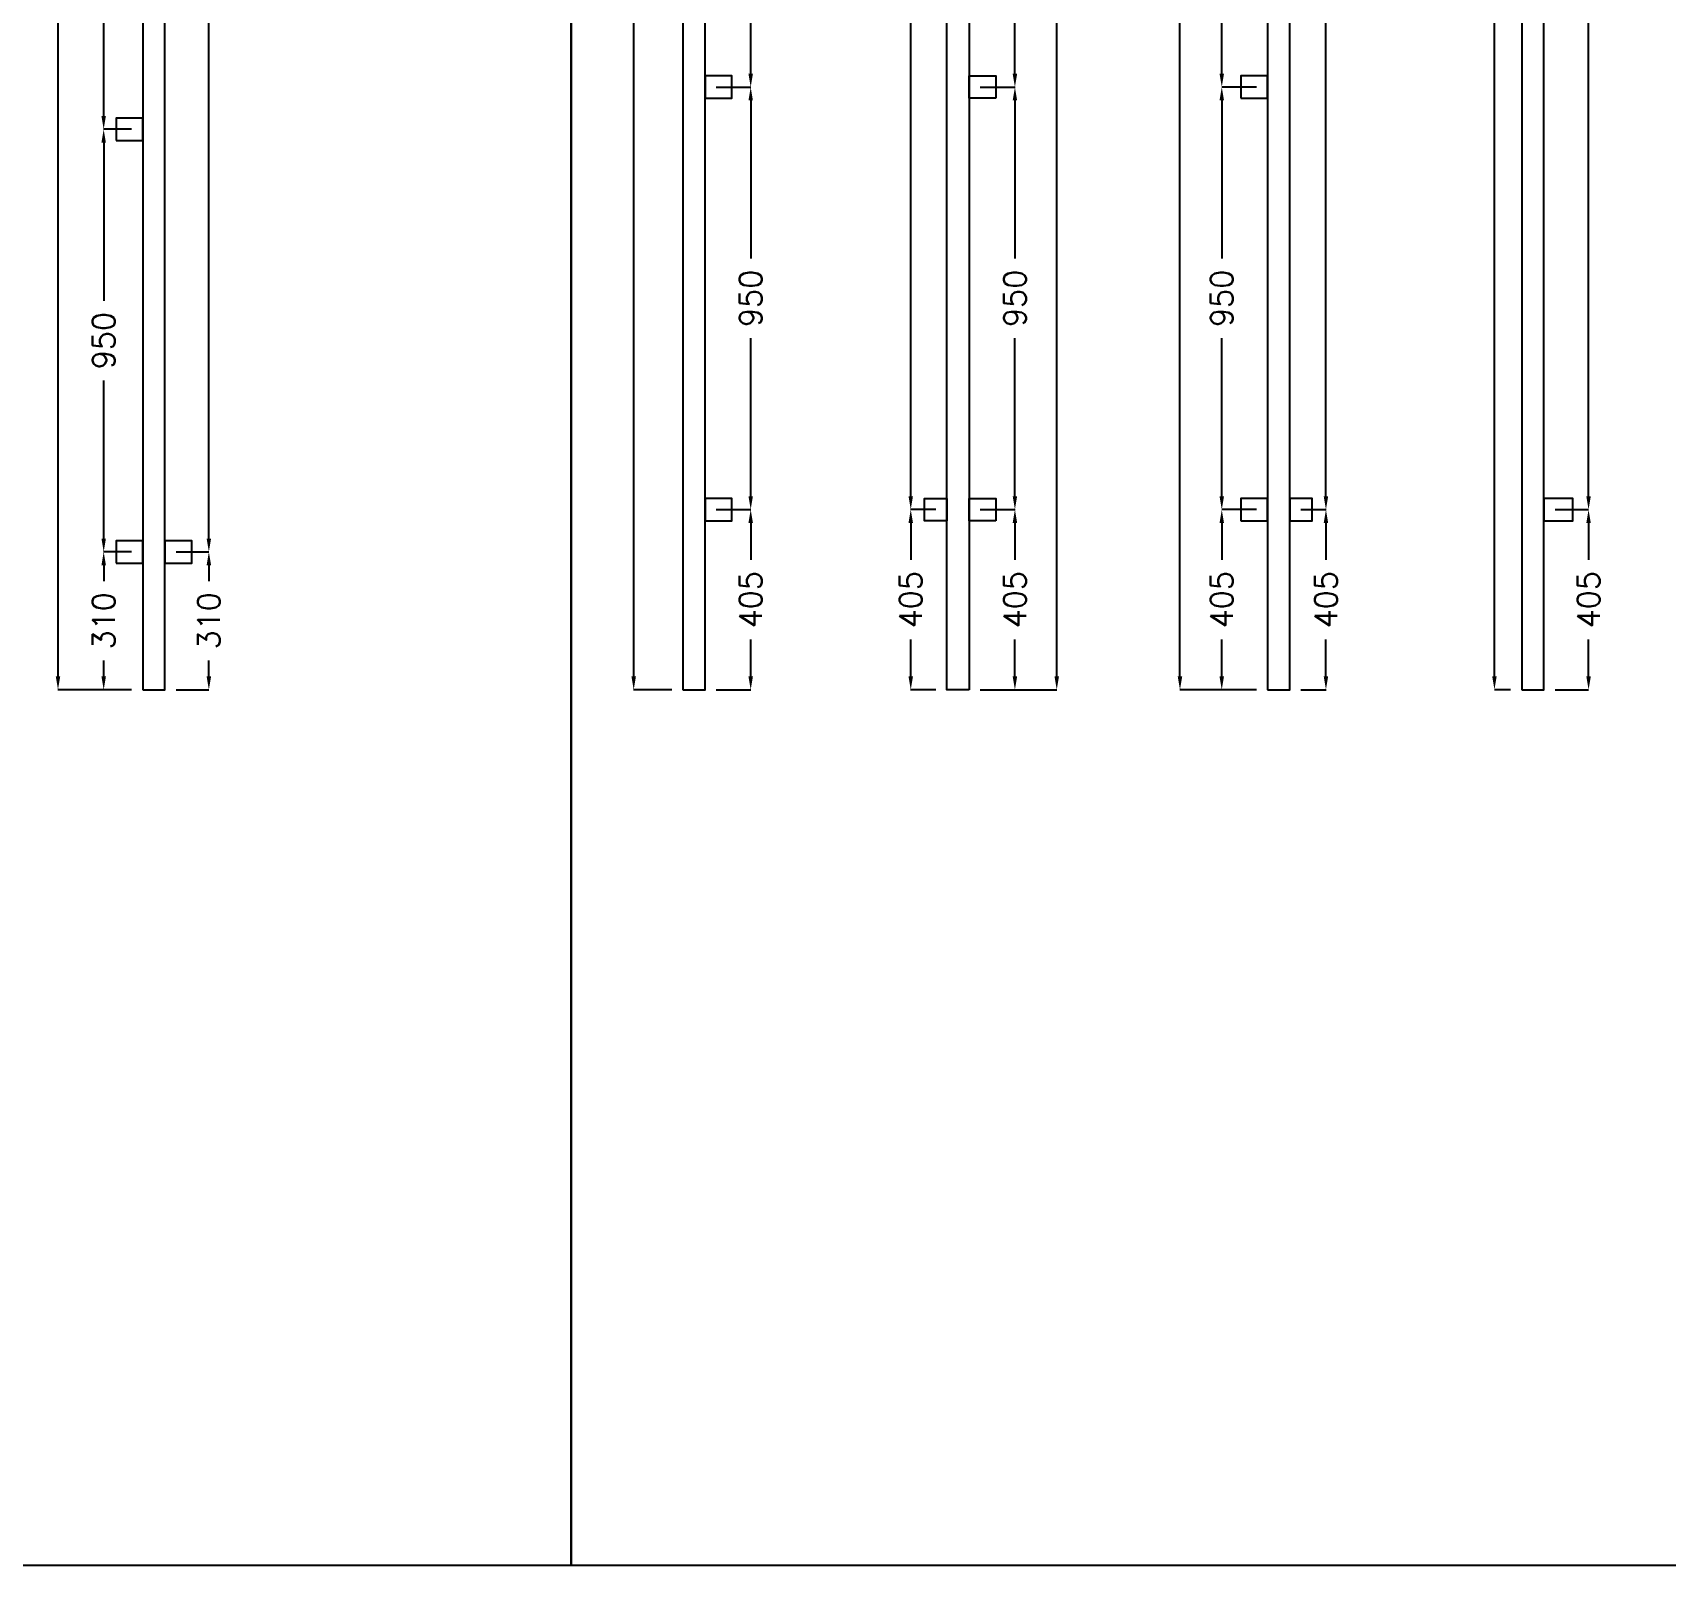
# Model space of a CAD drawing. Header units: millimetres. Extents: x -33420 to 34864, y -1491 to 37154.
# Drawn here: x -15401 to -11729, y -1491 to 1955 of the extents above; entities that cross this region are included whole.
import ezdxf

# ---------------------------------------------------------------- set-up
doc = ezdxf.new("R2010")
doc.units = ezdxf.units.MM
doc.layers.add('- ÖLÇÜ', color=7, linetype='Continuous', lineweight=9)
doc.layers.add('--- PROF. DÜŞEY', color=7, linetype='Continuous')
doc.layers.add('--- PROF. YATAY', color=7, linetype='Continuous')
doc.styles.add('RomanS', font='romans.shx')
doc.dimstyles.new('KOMP-ÖLÇÜ', dxfattribs={"dimtxt": 50, "dimasz": 30, "dimexe": 0.18, "dimexo": 25, "dimgap": 25, "dimtad": 0, "dimdec": 0, "dimzin": 0, "dimdsep": 46, "dimtxsty": 'RomanS', "dimcen": 0.09, "dimclrt": 256, "dimadec": 0, "dimazin": 0, "dimtfac": 1, "dimtdec": 0, "dimtofl": 0, "dimtmove": 0, "dimatfit": 3, "dimfxl": 1, "dimtolj": 1, "dimtzin": 0, "dimarcsym": 0})

# ---------------------------------------------------------------- blocks, each defined once
blk = doc.blocks.new('*D123')
at = {"layer": '- ÖLÇÜ', "color": 0, "linetype": 'Continuous', "lineweight": -2, "transparency": 16777216}
for p, q in [((-15078.7, 3722.6), (-15004.9, 3722.6)), ((-15005.1, 3692.6), (-15005.1, 2368.2)), ((-15005.1, 817.6), (-15005.1, 2142)), ((-15078.7, 787.6), (-15004.9, 787.6))]:
    blk.add_line(p, q, dxfattribs=at)
at = {"layer": '- ÖLÇÜ', "color": 0, "linetype": 'Continuous', "transparency": 16777216}
for points in [[(-15010.1, 3692.6), (-15000.1, 3692.6), (-15005.1, 3722.6)], [(-15010.1, 817.6), (-15000.1, 817.6), (-15005.1, 787.6)]]:
    blk.add_solid(points, dxfattribs=at)
at = {"layer": 'Defpoints', "color": 0, "linetype": 'Continuous', "transparency": 16777216}
for p in [(-15103.7, 3722.6), (-15005.1, 3722.6), (-15103.7, 787.6)]:
    blk.add_point(p, dxfattribs=at)
at = {"layer": '- ÖLÇÜ', "linetype": 'Continuous', "transparency": 16777216, "insert": (-15005.1, 2255.1), "char_height": 50, "attachment_point": 5, "rotation": 90, "style": 'RomanS'}
blk.add_mtext('\\A1;2935', dxfattribs=at)
blk = doc.blocks.new('*D125')
at = {"layer": '- ÖLÇÜ', "color": 0, "linetype": 'Continuous', "lineweight": -2, "transparency": 16777216}
for p, q in [((-15078.7, 787.6), (-15004.9, 787.6)), ((-15005.1, 757.6), (-15005.1, 721.9)), ((-15005.1, 507.6), (-15005.1, 543.3)), ((-15078.7, 477.6), (-15004.9, 477.6))]:
    blk.add_line(p, q, dxfattribs=at)
at = {"layer": '- ÖLÇÜ', "color": 0, "linetype": 'Continuous', "transparency": 16777216}
for points in [[(-15010.1, 757.6), (-15000.1, 757.6), (-15005.1, 787.6)], [(-15010.1, 507.6), (-15000.1, 507.6), (-15005.1, 477.6)]]:
    blk.add_solid(points, dxfattribs=at)
at = {"layer": 'Defpoints', "color": 0, "linetype": 'Continuous', "transparency": 16777216}
for p in [(-15103.7, 787.6), (-15103.7, 477.6), (-15005.1, 477.6)]:
    blk.add_point(p, dxfattribs=at)
at = {"layer": '- ÖLÇÜ', "linetype": 'Continuous', "transparency": 16777216, "insert": (-15005.1, 632.6), "char_height": 50, "attachment_point": 5, "rotation": 90, "style": 'RomanS'}
blk.add_mtext('\\A1;310', dxfattribs=at)
blk = doc.blocks.new('*D126')
at = {"layer": '- ÖLÇÜ', "color": 0, "linetype": 'Continuous', "lineweight": -2, "transparency": 16777216}
for p, q in [((-15178.7, 787.6), (-15241.6, 787.6)), ((-15241.5, 757.6), (-15241.5, 721.9)), ((-15241.5, 507.6), (-15241.5, 543.3)), ((-15178.7, 477.6), (-15241.6, 477.6))]:
    blk.add_line(p, q, dxfattribs=at)
at = {"layer": '- ÖLÇÜ', "color": 0, "linetype": 'Continuous', "transparency": 16777216}
for points in [[(-15246.5, 757.6), (-15236.5, 757.6), (-15241.5, 787.6)], [(-15246.5, 507.6), (-15236.5, 507.6), (-15241.5, 477.6)]]:
    blk.add_solid(points, dxfattribs=at)
at = {"layer": 'Defpoints', "color": 0, "linetype": 'Continuous', "transparency": 16777216}
for p in [(-15241.5, 787.6), (-15153.7, 787.6), (-15153.7, 477.6)]:
    blk.add_point(p, dxfattribs=at)
at = {"layer": '- ÖLÇÜ', "linetype": 'Continuous', "transparency": 16777216, "insert": (-15241.5, 632.6), "char_height": 50, "attachment_point": 5, "rotation": 90, "style": 'RomanS'}
blk.add_mtext('\\A1;310', dxfattribs=at)
blk = doc.blocks.new('*D127')
at = {"layer": '- ÖLÇÜ', "color": 0, "linetype": 'Continuous', "lineweight": -2, "transparency": 16777216}
for p, q in [((-15178.7, 1737.6), (-15241.6, 1737.6)), ((-15241.5, 1707.6), (-15241.5, 1351.9)), ((-15241.5, 817.6), (-15241.5, 1173.3)), ((-15178.7, 787.6), (-15241.6, 787.6))]:
    blk.add_line(p, q, dxfattribs=at)
at = {"layer": '- ÖLÇÜ', "color": 0, "linetype": 'Continuous', "transparency": 16777216}
for points in [[(-15246.5, 1707.6), (-15236.5, 1707.6), (-15241.5, 1737.6)], [(-15246.5, 817.6), (-15236.5, 817.6), (-15241.5, 787.6)]]:
    blk.add_solid(points, dxfattribs=at)
at = {"layer": 'Defpoints', "color": 0, "linetype": 'Continuous', "transparency": 16777216}
for p in [(-15241.5, 1737.6), (-15153.7, 1737.6), (-15153.7, 787.6)]:
    blk.add_point(p, dxfattribs=at)
at = {"layer": '- ÖLÇÜ', "linetype": 'Continuous', "transparency": 16777216, "insert": (-15241.5, 1262.6), "char_height": 50, "attachment_point": 5, "rotation": 90, "style": 'RomanS'}
blk.add_mtext('\\A1;950', dxfattribs=at)
blk = doc.blocks.new('*D128')
at = {"layer": '- ÖLÇÜ', "color": 0, "linetype": 'Continuous', "lineweight": -2, "transparency": 16777216}
for p, q in [((-15178.7, 3137.6), (-15241.6, 3137.6)), ((-15241.5, 3107.6), (-15241.5, 2547.1)), ((-15241.5, 1767.6), (-15241.5, 2328.1)), ((-15178.7, 1737.6), (-15241.6, 1737.6))]:
    blk.add_line(p, q, dxfattribs=at)
at = {"layer": '- ÖLÇÜ', "color": 0, "linetype": 'Continuous', "transparency": 16777216}
for points in [[(-15246.5, 3107.6), (-15236.5, 3107.6), (-15241.5, 3137.6)], [(-15246.5, 1767.6), (-15236.5, 1767.6), (-15241.5, 1737.6)]]:
    blk.add_solid(points, dxfattribs=at)
at = {"layer": 'Defpoints', "color": 0, "linetype": 'Continuous', "transparency": 16777216}
for p in [(-15241.5, 3137.6), (-15153.7, 3137.6), (-15153.7, 1737.6)]:
    blk.add_point(p, dxfattribs=at)
at = {"layer": '- ÖLÇÜ', "linetype": 'Continuous', "transparency": 16777216, "insert": (-15241.5, 2437.6), "char_height": 50, "attachment_point": 5, "rotation": 90, "style": 'RomanS'}
blk.add_mtext('\\A1;1400', dxfattribs=at)
blk = doc.blocks.new('*D4')
at = {"layer": '- ÖLÇÜ', "color": 0, "linetype": 'Continuous', "lineweight": -2, "transparency": 16777216}
for p, q in [((-15178.7, 4357.6), (-15344.4, 4357.6)), ((-15344.2, 4327.6), (-15344.2, 2530.7)), ((-15344.2, 507.6), (-15344.2, 2304.5)), ((-15178.7, 477.6), (-15344.4, 477.6))]:
    blk.add_line(p, q, dxfattribs=at)
at = {"layer": '- ÖLÇÜ', "color": 0, "linetype": 'Continuous', "transparency": 16777216}
for points in [[(-15349.2, 4327.6), (-15339.2, 4327.6), (-15344.2, 4357.6)], [(-15349.2, 507.6), (-15339.2, 507.6), (-15344.2, 477.6)]]:
    blk.add_solid(points, dxfattribs=at)
at = {"layer": 'Defpoints', "color": 0, "linetype": 'Continuous', "transparency": 16777216}
for p in [(-15153.7, 4357.6), (-15344.2, 477.6), (-15153.7, 477.6)]:
    blk.add_point(p, dxfattribs=at)
at = {"layer": '- ÖLÇÜ', "linetype": 'Continuous', "transparency": 16777216, "insert": (-15344.2, 2417.6), "char_height": 50, "attachment_point": 5, "rotation": 90, "style": 'RomanS'}
blk.add_mtext('\\A1;3880', dxfattribs=at)
blk = doc.blocks.new('*D171')
at = {"layer": '- ÖLÇÜ', "color": 0, "linetype": 'Continuous', "lineweight": -2, "transparency": 16777216}
for p, q in [((-13964.3, 4357.6), (-14050.2, 4357.6)), ((-14050, 4327.6), (-14050, 2530.7)), ((-14050, 507.6), (-14050, 2304.5)), ((-13964.3, 477.6), (-14050.2, 477.6))]:
    blk.add_line(p, q, dxfattribs=at)
at = {"layer": '- ÖLÇÜ', "color": 0, "linetype": 'Continuous', "transparency": 16777216}
for points in [[(-14055, 4327.6), (-14045, 4327.6), (-14050, 4357.6)], [(-14055, 507.6), (-14045, 507.6), (-14050, 477.6)]]:
    blk.add_solid(points, dxfattribs=at)
at = {"layer": 'Defpoints', "color": 0, "linetype": 'Continuous', "transparency": 16777216}
for p in [(-14050, 4357.6), (-13939.3, 4357.6), (-13939.3, 477.6)]:
    blk.add_point(p, dxfattribs=at)
at = {"layer": '- ÖLÇÜ', "linetype": 'Continuous', "transparency": 16777216, "insert": (-14050, 2417.6), "char_height": 50, "attachment_point": 5, "rotation": 90, "style": 'RomanS'}
blk.add_mtext('\\A1;3880', dxfattribs=at)
blk = doc.blocks.new('*D172')
at = {"layer": '- ÖLÇÜ', "color": 0, "linetype": 'Continuous', "lineweight": -2, "transparency": 16777216}
for p, q in [((-13864.3, 882.7), (-13786.8, 882.7)), ((-13787, 852.7), (-13787, 769.4)), ((-13787, 507.6), (-13787, 590.8)), ((-13864.3, 477.6), (-13786.8, 477.6))]:
    blk.add_line(p, q, dxfattribs=at)
at = {"layer": '- ÖLÇÜ', "color": 0, "linetype": 'Continuous', "transparency": 16777216}
for points in [[(-13792, 852.7), (-13782, 852.7), (-13787, 882.7)], [(-13792, 507.6), (-13782, 507.6), (-13787, 477.6)]]:
    blk.add_solid(points, dxfattribs=at)
at = {"layer": 'Defpoints', "color": 0, "linetype": 'Continuous', "transparency": 16777216}
for p in [(-13889.3, 882.7), (-13787, 882.7), (-13889.3, 477.6)]:
    blk.add_point(p, dxfattribs=at)
at = {"layer": '- ÖLÇÜ', "linetype": 'Continuous', "transparency": 16777216, "insert": (-13787, 680.1), "char_height": 50, "attachment_point": 5, "rotation": 90, "style": 'RomanS'}
blk.add_mtext('\\A1;405', dxfattribs=at)
blk = doc.blocks.new('*D173')
at = {"layer": '- ÖLÇÜ', "color": 0, "linetype": 'Continuous', "lineweight": -2, "transparency": 16777216}
for p, q in [((-13864.3, 1832.6), (-13786.8, 1832.6)), ((-13787, 1802.6), (-13787, 1446.9)), ((-13787, 912.7), (-13787, 1268.4)), ((-13864.3, 882.7), (-13786.8, 882.7))]:
    blk.add_line(p, q, dxfattribs=at)
at = {"layer": '- ÖLÇÜ', "color": 0, "linetype": 'Continuous', "transparency": 16777216}
for points in [[(-13792, 1802.6), (-13782, 1802.6), (-13787, 1832.6)], [(-13792, 912.7), (-13782, 912.7), (-13787, 882.7)]]:
    blk.add_solid(points, dxfattribs=at)
at = {"layer": 'Defpoints', "color": 0, "linetype": 'Continuous', "transparency": 16777216}
for p in [(-13889.3, 1832.6), (-13787, 1832.6), (-13889.3, 882.7)]:
    blk.add_point(p, dxfattribs=at)
at = {"layer": '- ÖLÇÜ', "linetype": 'Continuous', "transparency": 16777216, "insert": (-13787, 1357.6), "char_height": 50, "attachment_point": 5, "rotation": 90, "style": 'RomanS'}
blk.add_mtext('\\A1;950', dxfattribs=at)
blk = doc.blocks.new('*D174')
at = {"layer": '- ÖLÇÜ', "color": 0, "linetype": 'Continuous', "lineweight": -2, "transparency": 16777216}
for p, q in [((-13864.3, 3232.6), (-13786.8, 3232.6)), ((-13787, 3202.6), (-13787, 2642.1)), ((-13787, 1862.6), (-13787, 2423.1)), ((-13864.3, 1832.6), (-13786.8, 1832.6))]:
    blk.add_line(p, q, dxfattribs=at)
at = {"layer": '- ÖLÇÜ', "color": 0, "linetype": 'Continuous', "transparency": 16777216}
for points in [[(-13792, 3202.6), (-13782, 3202.6), (-13787, 3232.6)], [(-13792, 1862.6), (-13782, 1862.6), (-13787, 1832.6)]]:
    blk.add_solid(points, dxfattribs=at)
at = {"layer": 'Defpoints', "color": 0, "linetype": 'Continuous', "transparency": 16777216}
for p in [(-13889.3, 3232.6), (-13787, 3232.6), (-13889.3, 1832.6)]:
    blk.add_point(p, dxfattribs=at)
at = {"layer": '- ÖLÇÜ', "linetype": 'Continuous', "transparency": 16777216, "insert": (-13787, 2532.6), "char_height": 50, "attachment_point": 5, "rotation": 90, "style": 'RomanS'}
blk.add_mtext('\\A1;1400', dxfattribs=at)
blk = doc.blocks.new('*D177')
at = {"layer": '- ÖLÇÜ', "color": 0, "linetype": 'Continuous', "lineweight": -2, "transparency": 16777216}
for p, q in [((-12649.9, 882.7), (-12728.2, 882.7)), ((-12728, 852.7), (-12728, 769.4)), ((-12728, 507.6), (-12728, 590.8)), ((-12649.9, 477.6), (-12728.2, 477.6))]:
    blk.add_line(p, q, dxfattribs=at)
at = {"layer": '- ÖLÇÜ', "color": 0, "linetype": 'Continuous', "transparency": 16777216}
for points in [[(-12733, 852.7), (-12723, 852.7), (-12728, 882.7)], [(-12733, 507.6), (-12723, 507.6), (-12728, 477.6)]]:
    blk.add_solid(points, dxfattribs=at)
at = {"layer": 'Defpoints', "color": 0, "linetype": 'Continuous', "transparency": 16777216}
for p in [(-12728, 882.7), (-12624.9, 882.7), (-12624.9, 477.6)]:
    blk.add_point(p, dxfattribs=at)
at = {"layer": '- ÖLÇÜ', "linetype": 'Continuous', "transparency": 16777216, "insert": (-12728, 680.1), "char_height": 50, "attachment_point": 5, "rotation": 90, "style": 'RomanS'}
blk.add_mtext('\\A1;405', dxfattribs=at)
blk = doc.blocks.new('*D178')
at = {"layer": '- ÖLÇÜ', "color": 0, "linetype": 'Continuous', "lineweight": -2, "transparency": 16777216}
for p, q in [((-12649.9, 1832.6), (-12728.2, 1832.6)), ((-12728, 1802.6), (-12728, 1446.9)), ((-12728, 912.7), (-12728, 1268.4)), ((-12649.9, 882.7), (-12728.2, 882.7))]:
    blk.add_line(p, q, dxfattribs=at)
at = {"layer": '- ÖLÇÜ', "color": 0, "linetype": 'Continuous', "transparency": 16777216}
for points in [[(-12733, 1802.6), (-12723, 1802.6), (-12728, 1832.6)], [(-12733, 912.7), (-12723, 912.7), (-12728, 882.7)]]:
    blk.add_solid(points, dxfattribs=at)
at = {"layer": 'Defpoints', "color": 0, "linetype": 'Continuous', "transparency": 16777216}
for p in [(-12728, 1832.6), (-12624.9, 1832.6), (-12624.9, 882.7)]:
    blk.add_point(p, dxfattribs=at)
at = {"layer": '- ÖLÇÜ', "linetype": 'Continuous', "transparency": 16777216, "insert": (-12728, 1357.6), "char_height": 50, "attachment_point": 5, "rotation": 90, "style": 'RomanS'}
blk.add_mtext('\\A1;950', dxfattribs=at)
blk = doc.blocks.new('*D179')
at = {"layer": '- ÖLÇÜ', "color": 0, "linetype": 'Continuous', "lineweight": -2, "transparency": 16777216}
for p, q in [((-12649.9, 3232.6), (-12728.2, 3232.6)), ((-12728, 3202.6), (-12728, 2642.1)), ((-12728, 1862.6), (-12728, 2423.1)), ((-12649.9, 1832.6), (-12728.2, 1832.6))]:
    blk.add_line(p, q, dxfattribs=at)
at = {"layer": '- ÖLÇÜ', "color": 0, "linetype": 'Continuous', "transparency": 16777216}
for points in [[(-12733, 3202.6), (-12723, 3202.6), (-12728, 3232.6)], [(-12733, 1862.6), (-12723, 1862.6), (-12728, 1832.6)]]:
    blk.add_solid(points, dxfattribs=at)
at = {"layer": 'Defpoints', "color": 0, "linetype": 'Continuous', "transparency": 16777216}
for p in [(-12728, 3232.6), (-12624.9, 3232.6), (-12624.9, 1832.6)]:
    blk.add_point(p, dxfattribs=at)
at = {"layer": '- ÖLÇÜ', "linetype": 'Continuous', "transparency": 16777216, "insert": (-12728, 2532.6), "char_height": 50, "attachment_point": 5, "rotation": 90, "style": 'RomanS'}
blk.add_mtext('\\A1;1400', dxfattribs=at)
blk = doc.blocks.new('*D182')
at = {"layer": '- ÖLÇÜ', "color": 0, "linetype": 'Continuous', "lineweight": -2, "transparency": 16777216}
for p, q in [((-12549.9, 882.7), (-12493.6, 882.7)), ((-12493.8, 852.7), (-12493.8, 769.4)), ((-12493.8, 507.6), (-12493.8, 590.8)), ((-12549.9, 477.6), (-12493.6, 477.6))]:
    blk.add_line(p, q, dxfattribs=at)
at = {"layer": '- ÖLÇÜ', "color": 0, "linetype": 'Continuous', "transparency": 16777216}
for points in [[(-12498.8, 852.7), (-12488.8, 852.7), (-12493.8, 882.7)], [(-12498.8, 507.6), (-12488.8, 507.6), (-12493.8, 477.6)]]:
    blk.add_solid(points, dxfattribs=at)
at = {"layer": 'Defpoints', "color": 0, "linetype": 'Continuous', "transparency": 16777216}
for p in [(-12574.9, 882.7), (-12493.8, 882.7), (-12574.9, 477.6)]:
    blk.add_point(p, dxfattribs=at)
at = {"layer": '- ÖLÇÜ', "linetype": 'Continuous', "transparency": 16777216, "insert": (-12493.8, 680.1), "char_height": 50, "attachment_point": 5, "rotation": 90, "style": 'RomanS'}
blk.add_mtext('\\A1;405', dxfattribs=at)
blk = doc.blocks.new('*D183')
at = {"layer": '- ÖLÇÜ', "color": 0, "linetype": 'Continuous', "lineweight": -2, "transparency": 16777216}
for p, q in [((-12549.9, 3817.6), (-12493.6, 3817.6)), ((-12493.8, 3787.6), (-12493.8, 2463.2)), ((-12493.8, 912.7), (-12493.8, 2237.1)), ((-12549.9, 882.7), (-12493.6, 882.7))]:
    blk.add_line(p, q, dxfattribs=at)
at = {"layer": '- ÖLÇÜ', "color": 0, "linetype": 'Continuous', "transparency": 16777216}
for points in [[(-12498.8, 3787.6), (-12488.8, 3787.6), (-12493.8, 3817.6)], [(-12498.8, 912.7), (-12488.8, 912.7), (-12493.8, 882.7)]]:
    blk.add_solid(points, dxfattribs=at)
at = {"layer": 'Defpoints', "color": 0, "linetype": 'Continuous', "transparency": 16777216}
for p in [(-12574.9, 3817.6), (-12493.8, 3817.6), (-12574.9, 882.7)]:
    blk.add_point(p, dxfattribs=at)
at = {"layer": '- ÖLÇÜ', "linetype": 'Continuous', "transparency": 16777216, "insert": (-12493.8, 2350.1), "char_height": 50, "attachment_point": 5, "rotation": 90, "style": 'RomanS'}
blk.add_mtext('\\A1;2935', dxfattribs=at)
blk = doc.blocks.new('*D5')
at = {"layer": '- ÖLÇÜ', "color": 0, "linetype": 'Continuous', "lineweight": -2, "transparency": 16777216}
for p, q in [((-12649.9, 4357.6), (-12822.2, 4357.6)), ((-12822, 4327.6), (-12822, 2530.7)), ((-12822, 507.6), (-12822, 2304.5)), ((-12649.9, 477.6), (-12822.2, 477.6))]:
    blk.add_line(p, q, dxfattribs=at)
at = {"layer": '- ÖLÇÜ', "color": 0, "linetype": 'Continuous', "transparency": 16777216}
for points in [[(-12827, 4327.6), (-12817, 4327.6), (-12822, 4357.6)], [(-12827, 507.6), (-12817, 507.6), (-12822, 477.6)]]:
    blk.add_solid(points, dxfattribs=at)
at = {"layer": 'Defpoints', "color": 0, "linetype": 'Continuous', "transparency": 16777216}
for p in [(-12624.9, 4357.6), (-12822, 477.6), (-12624.9, 477.6)]:
    blk.add_point(p, dxfattribs=at)
at = {"layer": '- ÖLÇÜ', "linetype": 'Continuous', "transparency": 16777216, "insert": (-12822, 2417.6), "char_height": 50, "attachment_point": 5, "rotation": 90, "style": 'RomanS'}
blk.add_mtext('\\A1;3880', dxfattribs=at)
blk = doc.blocks.new('*D185')
at = {"layer": '- ÖLÇÜ', "color": 0, "linetype": 'Continuous', "lineweight": -2, "transparency": 16777216}
for p, q in [((-13271.1, 882.7), (-13192.8, 882.7)), ((-13193, 852.7), (-13193, 769.4)), ((-13193, 507.6), (-13193, 590.8)), ((-13271.1, 477.6), (-13192.8, 477.6))]:
    blk.add_line(p, q, dxfattribs=at)
at = {"layer": '- ÖLÇÜ', "color": 0, "linetype": 'Continuous', "transparency": 16777216}
for points in [[(-13198, 852.7), (-13188, 852.7), (-13193, 882.7)], [(-13198, 507.6), (-13188, 507.6), (-13193, 477.6)]]:
    blk.add_solid(points, dxfattribs=at)
at = {"layer": 'Defpoints', "color": 0, "linetype": 'Continuous', "transparency": 16777216}
for p in [(-13296.1, 882.7), (-13193, 882.7), (-13296.1, 477.6)]:
    blk.add_point(p, dxfattribs=at)
at = {"layer": '- ÖLÇÜ', "linetype": 'Continuous', "transparency": 16777216, "insert": (-13193, 680.1), "char_height": 50, "attachment_point": 5, "rotation": 90, "style": 'RomanS'}
blk.add_mtext('\\A1;405', dxfattribs=at)
blk = doc.blocks.new('*D186')
at = {"layer": '- ÖLÇÜ', "color": 0, "linetype": 'Continuous', "lineweight": -2, "transparency": 16777216}
for p, q in [((-13271.1, 1832.6), (-13192.8, 1832.6)), ((-13193, 1802.6), (-13193, 1446.9)), ((-13193, 912.7), (-13193, 1268.4)), ((-13271.1, 882.7), (-13192.8, 882.7))]:
    blk.add_line(p, q, dxfattribs=at)
at = {"layer": '- ÖLÇÜ', "color": 0, "linetype": 'Continuous', "transparency": 16777216}
for points in [[(-13198, 1802.6), (-13188, 1802.6), (-13193, 1832.6)], [(-13198, 912.7), (-13188, 912.7), (-13193, 882.7)]]:
    blk.add_solid(points, dxfattribs=at)
at = {"layer": 'Defpoints', "color": 0, "linetype": 'Continuous', "transparency": 16777216}
for p in [(-13296.1, 1832.6), (-13193, 1832.6), (-13296.1, 882.7)]:
    blk.add_point(p, dxfattribs=at)
at = {"layer": '- ÖLÇÜ', "linetype": 'Continuous', "transparency": 16777216, "insert": (-13193, 1357.6), "char_height": 50, "attachment_point": 5, "rotation": 90, "style": 'RomanS'}
blk.add_mtext('\\A1;950', dxfattribs=at)
blk = doc.blocks.new('*D187')
at = {"layer": '- ÖLÇÜ', "color": 0, "linetype": 'Continuous', "lineweight": -2, "transparency": 16777216}
for p, q in [((-13271.1, 3232.6), (-13192.8, 3232.6)), ((-13193, 3202.6), (-13193, 2642.1)), ((-13193, 1862.6), (-13193, 2423.1)), ((-13271.1, 1832.6), (-13192.8, 1832.6))]:
    blk.add_line(p, q, dxfattribs=at)
at = {"layer": '- ÖLÇÜ', "color": 0, "linetype": 'Continuous', "transparency": 16777216}
for points in [[(-13198, 3202.6), (-13188, 3202.6), (-13193, 3232.6)], [(-13198, 1862.6), (-13188, 1862.6), (-13193, 1832.6)]]:
    blk.add_solid(points, dxfattribs=at)
at = {"layer": 'Defpoints', "color": 0, "linetype": 'Continuous', "transparency": 16777216}
for p in [(-13296.1, 3232.6), (-13193, 3232.6), (-13296.1, 1832.6)]:
    blk.add_point(p, dxfattribs=at)
at = {"layer": '- ÖLÇÜ', "linetype": 'Continuous', "transparency": 16777216, "insert": (-13193, 2532.6), "char_height": 50, "attachment_point": 5, "rotation": 90, "style": 'RomanS'}
blk.add_mtext('\\A1;1400', dxfattribs=at)
blk = doc.blocks.new('*D190')
at = {"layer": '- ÖLÇÜ', "color": 0, "linetype": 'Continuous', "lineweight": -2, "transparency": 16777216}
for p, q in [((-13371.1, 882.7), (-13427.4, 882.7)), ((-13427.2, 852.7), (-13427.2, 769.4)), ((-13427.2, 507.6), (-13427.2, 590.8)), ((-13371.1, 477.6), (-13427.4, 477.6))]:
    blk.add_line(p, q, dxfattribs=at)
at = {"layer": '- ÖLÇÜ', "color": 0, "linetype": 'Continuous', "transparency": 16777216}
for points in [[(-13432.2, 852.7), (-13422.2, 852.7), (-13427.2, 882.7)], [(-13432.2, 507.6), (-13422.2, 507.6), (-13427.2, 477.6)]]:
    blk.add_solid(points, dxfattribs=at)
at = {"layer": 'Defpoints', "color": 0, "linetype": 'Continuous', "transparency": 16777216}
for p in [(-13427.2, 882.7), (-13346.1, 882.7), (-13346.1, 477.6)]:
    blk.add_point(p, dxfattribs=at)
at = {"layer": '- ÖLÇÜ', "linetype": 'Continuous', "transparency": 16777216, "insert": (-13427.2, 680.1), "char_height": 50, "attachment_point": 5, "rotation": 90, "style": 'RomanS'}
blk.add_mtext('\\A1;405', dxfattribs=at)
blk = doc.blocks.new('*D191')
at = {"layer": '- ÖLÇÜ', "color": 0, "linetype": 'Continuous', "lineweight": -2, "transparency": 16777216}
for p, q in [((-13371.1, 3817.6), (-13427.4, 3817.6)), ((-13427.2, 3787.6), (-13427.2, 2463.2)), ((-13427.2, 912.7), (-13427.2, 2237.1)), ((-13371.1, 882.7), (-13427.4, 882.7))]:
    blk.add_line(p, q, dxfattribs=at)
at = {"layer": '- ÖLÇÜ', "color": 0, "linetype": 'Continuous', "transparency": 16777216}
for points in [[(-13432.2, 3787.6), (-13422.2, 3787.6), (-13427.2, 3817.6)], [(-13432.2, 912.7), (-13422.2, 912.7), (-13427.2, 882.7)]]:
    blk.add_solid(points, dxfattribs=at)
at = {"layer": 'Defpoints', "color": 0, "linetype": 'Continuous', "transparency": 16777216}
for p in [(-13427.2, 3817.6), (-13346.1, 3817.6), (-13346.1, 882.7)]:
    blk.add_point(p, dxfattribs=at)
at = {"layer": '- ÖLÇÜ', "linetype": 'Continuous', "transparency": 16777216, "insert": (-13427.2, 2350.1), "char_height": 50, "attachment_point": 5, "rotation": 90, "style": 'RomanS'}
blk.add_mtext('\\A1;2935', dxfattribs=at)
blk = doc.blocks.new('*D6')
at = {"layer": '- ÖLÇÜ', "color": 0, "linetype": 'Continuous', "lineweight": -2, "transparency": 16777216}
for p, q in [((-13271.1, 4357.6), (-13098.8, 4357.6)), ((-13099, 4327.6), (-13099, 2530.7)), ((-13099, 507.6), (-13099, 2304.5)), ((-13271.1, 477.6), (-13098.8, 477.6))]:
    blk.add_line(p, q, dxfattribs=at)
at = {"layer": '- ÖLÇÜ', "color": 0, "linetype": 'Continuous', "transparency": 16777216}
for points in [[(-13104, 4327.6), (-13094, 4327.6), (-13099, 4357.6)], [(-13104, 507.6), (-13094, 507.6), (-13099, 477.6)]]:
    blk.add_solid(points, dxfattribs=at)
at = {"layer": 'Defpoints', "color": 0, "linetype": 'Continuous', "transparency": 16777216}
for p in [(-13296.1, 4357.6), (-13296.1, 477.6), (-13099, 477.6)]:
    blk.add_point(p, dxfattribs=at)
at = {"layer": '- ÖLÇÜ', "linetype": 'Continuous', "transparency": 16777216, "insert": (-13099, 2417.6), "char_height": 50, "attachment_point": 5, "rotation": 90, "style": 'RomanS'}
blk.add_mtext('\\A1;3880', dxfattribs=at)
blk = doc.blocks.new('*D193')
at = {"layer": '- ÖLÇÜ', "color": 0, "linetype": 'Continuous', "lineweight": -2, "transparency": 16777216}
for p, q in [((-12078.6, 4357.6), (-12115.2, 4357.6)), ((-12115, 4327.6), (-12115, 2530.7)), ((-12115, 507.6), (-12115, 2304.5)), ((-12078.6, 477.6), (-12115.2, 477.6))]:
    blk.add_line(p, q, dxfattribs=at)
at = {"layer": '- ÖLÇÜ', "color": 0, "linetype": 'Continuous', "transparency": 16777216}
for points in [[(-12120, 4327.6), (-12110, 4327.6), (-12115, 4357.6)], [(-12120, 507.6), (-12110, 507.6), (-12115, 477.6)]]:
    blk.add_solid(points, dxfattribs=at)
at = {"layer": 'Defpoints', "color": 0, "linetype": 'Continuous', "transparency": 16777216}
for p in [(-12115, 4357.6), (-12053.6, 4357.6), (-12053.6, 477.6)]:
    blk.add_point(p, dxfattribs=at)
at = {"layer": '- ÖLÇÜ', "linetype": 'Continuous', "transparency": 16777216, "insert": (-12115, 2417.6), "char_height": 50, "attachment_point": 5, "rotation": 90, "style": 'RomanS'}
blk.add_mtext('\\A1;3880', dxfattribs=at)
blk = doc.blocks.new('*D194')
at = {"layer": '- ÖLÇÜ', "color": 0, "linetype": 'Continuous', "lineweight": -2, "transparency": 16777216}
for p, q in [((-11978.6, 882.6), (-11903.2, 882.6)), ((-11903.4, 852.6), (-11903.4, 769.4)), ((-11903.4, 507.6), (-11903.4, 590.8)), ((-11978.6, 477.6), (-11903.2, 477.6))]:
    blk.add_line(p, q, dxfattribs=at)
at = {"layer": '- ÖLÇÜ', "color": 0, "linetype": 'Continuous', "transparency": 16777216}
for points in [[(-11908.4, 852.6), (-11898.4, 852.6), (-11903.4, 882.6)], [(-11908.4, 507.6), (-11898.4, 507.6), (-11903.4, 477.6)]]:
    blk.add_solid(points, dxfattribs=at)
at = {"layer": 'Defpoints', "color": 0, "linetype": 'Continuous', "transparency": 16777216}
for p in [(-12003.6, 882.6), (-11903.4, 882.6), (-12003.6, 477.6)]:
    blk.add_point(p, dxfattribs=at)
at = {"layer": '- ÖLÇÜ', "linetype": 'Continuous', "transparency": 16777216, "insert": (-11903.4, 680.1), "char_height": 50, "attachment_point": 5, "rotation": 90, "style": 'RomanS'}
blk.add_mtext('\\A1;405', dxfattribs=at)
blk = doc.blocks.new('*D195')
at = {"layer": '- ÖLÇÜ', "color": 0, "linetype": 'Continuous', "lineweight": -2, "transparency": 16777216}
for p, q in [((-11978.6, 3817.6), (-11903.2, 3817.6)), ((-11903.4, 3787.6), (-11903.4, 2463.2)), ((-11903.4, 912.6), (-11903.4, 2237)), ((-11978.6, 882.6), (-11903.2, 882.6))]:
    blk.add_line(p, q, dxfattribs=at)
at = {"layer": '- ÖLÇÜ', "color": 0, "linetype": 'Continuous', "transparency": 16777216}
for points in [[(-11908.4, 3787.6), (-11898.4, 3787.6), (-11903.4, 3817.6)], [(-11908.4, 912.6), (-11898.4, 912.6), (-11903.4, 882.6)]]:
    blk.add_solid(points, dxfattribs=at)
at = {"layer": 'Defpoints', "color": 0, "linetype": 'Continuous', "transparency": 16777216}
for p in [(-12003.6, 3817.6), (-11903.4, 3817.6), (-12003.6, 882.6)]:
    blk.add_point(p, dxfattribs=at)
at = {"layer": '- ÖLÇÜ', "linetype": 'Continuous', "transparency": 16777216, "insert": (-11903.4, 2350.1), "char_height": 50, "attachment_point": 5, "rotation": 90, "style": 'RomanS'}
blk.add_mtext('\\A1;2935', dxfattribs=at)

msp = doc.modelspace()

# ---------------------------------------------------------------- linework, layer by layer
at = {"layer": '--- PROF. DÜŞEY', "linetype": 'Continuous'}
for points in [[(-15153.67, 477.57), (-15103.67, 477.57), (-15103.67, 4357.57), (-15153.67, 4357.57)], [(-13939.31, 477.57), (-13889.31, 477.57), (-13889.31, 4357.57), (-13939.31, 4357.57)], [(-13296.09, 477.57), (-13346.09, 477.57), (-13346.09, 4357.57), (-13296.09, 4357.57)], [(-12624.89, 477.57), (-12574.89, 477.57), (-12574.89, 4357.57), (-12624.89, 4357.57)], [(-12053.61, 477.57), (-12003.61, 477.57), (-12003.61, 4357.57), (-12053.61, 4357.57)]]:
    msp.add_lwpolyline(points, close=True, dxfattribs=at)
at = {"layer": '--- PROF. YATAY', "linetype": 'Continuous'}
for points in [[(-13889.31, 1807.62), (-13829.31, 1807.62), (-13829.31, 1857.62), (-13889.31, 1857.62)], [(-13236.09, 1807.62), (-13296.09, 1807.62), (-13296.09, 1857.62), (-13236.09, 1857.62)], [(-12684.89, 1807.62), (-12624.89, 1807.62), (-12624.89, 1857.62), (-12684.89, 1857.62)], [(-15213.67, 1712.62), (-15153.67, 1712.62), (-15153.67, 1762.62), (-15213.67, 1762.62)], [(-13889.31, 857.67), (-13829.31, 857.67), (-13829.31, 907.67), (-13889.31, 907.67)], [(-13346.09, 857.67), (-13396.09, 857.67), (-13396.09, 907.67), (-13346.09, 907.67)], [(-13236.09, 857.67), (-13296.09, 857.67), (-13296.09, 907.67), (-13236.09, 907.67)], [(-12684.89, 857.67), (-12624.89, 857.67), (-12624.89, 907.67), (-12684.89, 907.67)], [(-12574.89, 857.67), (-12524.89, 857.67), (-12524.89, 907.67), (-12574.89, 907.67)], [(-12003.61, 857.62), (-11938.61, 857.62), (-11938.61, 907.62), (-12003.61, 907.62)], [(-15213.67, 762.62), (-15153.67, 762.62), (-15153.67, 812.62), (-15213.67, 812.62)], [(-15103.67, 762.62), (-15043.67, 762.62), (-15043.67, 812.62), (-15103.67, 812.62)]]:
    msp.add_lwpolyline(points, close=True, dxfattribs=at)
at = {"linetype": 'Continuous'}
for points in [[(-19112.81, 5400.54), (-19112.81, -1490.73), (-14190.48, -1490.73), (-14190.48, 5400.54)], [(-14190.48, 5400.54), (-14190.48, -1490.73), (-9268.14, -1490.73), (-9268.14, 5400.54)]]:
    msp.add_lwpolyline(points, close=True, dxfattribs=at)

# ---------------------------------------------------------------- dimensions: what is measured, and where the dimension line sits
at = {"layer": '- ÖLÇÜ', "linetype": 'Continuous'}
for p1, p2, distance, picture, middle in [((-15153.67, 4357.57), (-15153.67, 477.57), -190.5, '*D4', (-15344.18, 2417.57)), ((-13939.31, 477.57), (-13939.31, 4357.57), 110.68, '*D171', (-14049.99, 2417.57)), ((-13296.09, 4357.57), (-13296.09, 477.57), 197.13, '*D6', (-13098.96, 2417.57)), ((-12624.89, 4357.57), (-12624.89, 477.57), -197.13, '*D5', (-12822.02, 2417.57)), ((-12053.61, 477.57), (-12053.61, 4357.57), 61.43, '*D193', (-12115.04, 2417.57)), ((-15103.67, 787.62), (-15103.67, 3722.57), -98.56, '*D123', (-15005.12, 2255.1)), ((-13889.31, 477.57), (-13889.31, 882.67), -102.3, '*D172', (-13787, 680.12)), ((-13346.09, 477.57), (-13346.09, 882.67), 81.11, '*D190', (-13427.2, 680.12)), ((-13296.09, 477.57), (-13296.09, 882.67), -103.1, '*D185', (-13192.98, 680.12)), ((-12624.89, 477.57), (-12624.89, 882.67), 103.1, '*D177', (-12727.99, 680.12)), ((-12574.89, 477.57), (-12574.89, 882.67), -81.11, '*D182', (-12493.78, 680.12)), ((-12003.61, 477.57), (-12003.61, 882.62), -100.24, '*D194', (-11903.36, 680.1)), ((-15153.67, 477.57), (-15153.67, 787.62), 87.79, '*D126', (-15241.46, 632.6))]:
    dim = msp.add_aligned_dim(p1=p1, p2=p2, distance=distance, dimstyle='KOMP-ÖLÇÜ', dxfattribs=at)
    dim.commit()
    dim.dimension.update_dxf_attribs({"geometry": picture, "text_midpoint": middle})
for base, p1, p2, picture, middle in [((-13427.2, 3817.62), (-13346.09, 882.67), (-13346.09, 3817.62), '*D191', (-13427.2, 2350.15)), ((-12493.78, 3817.62), (-12574.89, 882.67), (-12574.89, 3817.62), '*D183', (-12493.78, 2350.15)), ((-11903.36, 3817.57), (-12003.61, 882.62), (-12003.61, 3817.57), '*D195', (-11903.36, 2350.1)), ((-13787, 3232.62), (-13889.31, 1832.62), (-13889.31, 3232.62), '*D174', (-13787, 2532.62)), ((-13192.98, 3232.62), (-13296.09, 1832.62), (-13296.09, 3232.62), '*D187', (-13192.98, 2532.62)), ((-12727.99, 3232.62), (-12624.89, 1832.62), (-12624.89, 3232.62), '*D179', (-12727.99, 2532.62)), ((-15241.46, 3137.57), (-15153.67, 1737.62), (-15153.67, 3137.57), '*D128', (-15241.46, 2437.6)), ((-13787, 1832.62), (-13889.31, 882.67), (-13889.31, 1832.62), '*D173', (-13787, 1357.65)), ((-13192.98, 1832.62), (-13296.09, 882.67), (-13296.09, 1832.62), '*D186', (-13192.98, 1357.65)), ((-12727.99, 1832.62), (-12624.89, 882.67), (-12624.89, 1832.62), '*D178', (-12727.99, 1357.65)), ((-15241.46, 1737.62), (-15153.67, 787.62), (-15153.67, 1737.62), '*D127', (-15241.46, 1262.62)), ((-15005.12, 477.57), (-15103.67, 787.62), (-15103.67, 477.57), '*D125', (-15005.12, 632.6))]:
    dim = msp.add_linear_dim(base=base, p1=p1, p2=p2, angle=270, dimstyle='KOMP-ÖLÇÜ', override={"dimtmove": 1}, dxfattribs=at)
    dim.commit()
    dim.dimension.update_dxf_attribs({"geometry": picture, "text_midpoint": middle})

doc.saveas('drawing.dxf')
